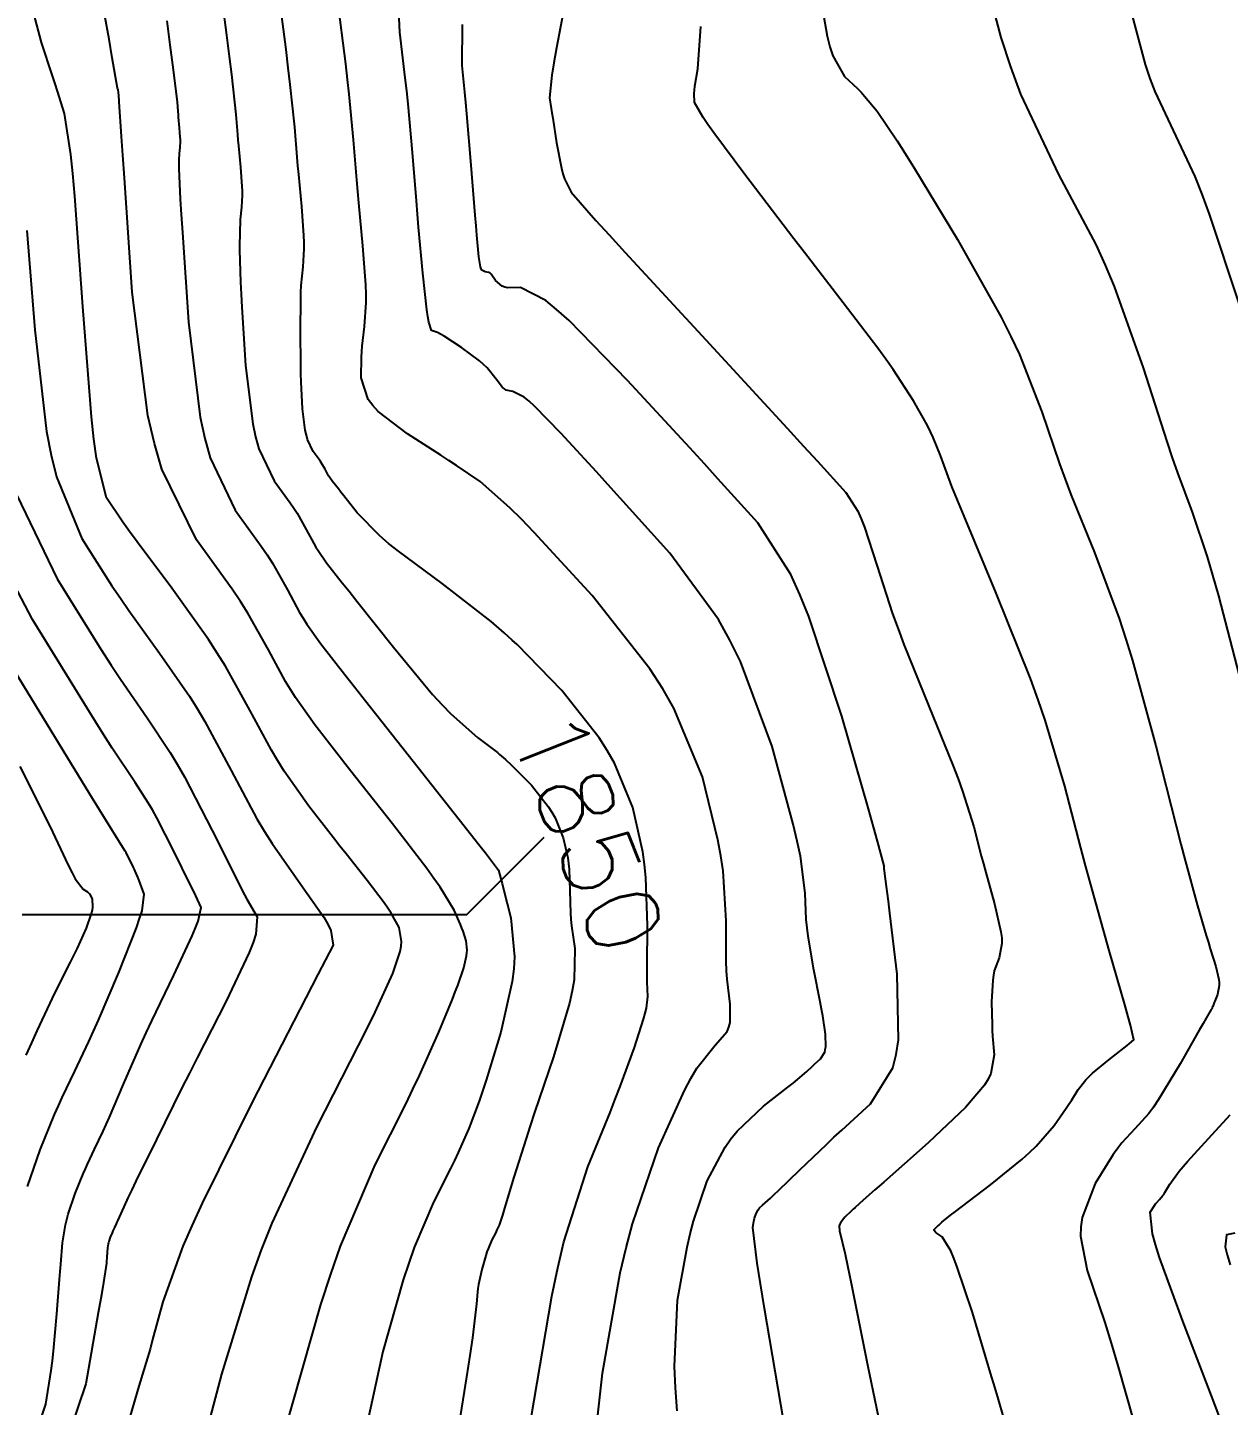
# Model space of a CAD drawing. Header units: metres. Extents: x 837475 to 838479, y 1189012 to 1191015.
# Drawn here: x 838035.2 to 838097.3, y 1189531.9 to 1189603.2 of the extents above; entities that cross this region are included whole.
import ezdxf

# ---------------------------------------------------------------- set-up
doc = ezdxf.new("R2010")
doc.units = ezdxf.units.M
doc.header["$LTSCALE"] = 0.3
for name, color, linetype in [('COTAS 10', 1, 'Continuous'), ('COTAS INT', 252, 'Continuous'), ('DRENAJE', 5, 'Continuous')]:
    doc.layers.add(name, color=color, linetype=linetype)
doc.styles.get("Standard").update_dxf_attribs({"font": 'simplex.shx'})

msp = doc.modelspace()

# ---------------------------------------------------------------- linework, layer by layer
at = {"layer": 'COTAS 10'}
for points in [[(838061.28, 1189531.281), (838062.338, 1189537.574), (838062.65, 1189539.04), (838062.971, 1189540.387), (838064.202, 1189544.253), (838065.355, 1189547.077), (838065.627, 1189547.767), (838065.879, 1189548.416), (838066.616, 1189550.428), (838067.09, 1189551.899), (838067.175, 1189552.207), (838067.24, 1189552.473), (838067.311, 1189553.076), (838067.273, 1189553.835), (838067.27, 1189554.2), (838067.27, 1189554.631), (838067.299, 1189556.745), (838067.213, 1189559.233), (838067.141, 1189559.901), (838067.049, 1189560.559), (838066.54, 1189562.858), (838065.583, 1189565.148), (838065.208, 1189565.8), (838064.785, 1189566.46), (838062.858, 1189568.908), (838060.547, 1189571.276), (838060.296, 1189571.507), (838059.881, 1189571.885), (838059.204, 1189572.474), (838056.665, 1189574.433), (838054.403, 1189576.107), (838053.9, 1189576.516), (838053.45, 1189576.902), (838052.274, 1189578.1), (838051.576, 1189578.983), (838051.428, 1189579.17), (838051.3, 1189579.333), (838051.001, 1189579.714), (838050.838, 1189579.945), (838050.795, 1189580.013), (838050.753, 1189580.083), (838050.611, 1189580.347), (838050.435, 1189580.658), (838050.372, 1189580.756), (838050.303, 1189580.86), (838050.001, 1189581.278), (838049.708, 1189581.891), (838049.645, 1189582.118), (838049.589, 1189582.369), (838049.452, 1189583.48), (838049.381, 1189584.869), (838049.367, 1189585.294), (838049.355, 1189585.738), (838049.334, 1189587.49), (838049.352, 1189589.138), (838049.365, 1189589.517), (838049.382, 1189589.862), (838049.471, 1189590.828), (838049.528, 1189591.76), (838049.525, 1189592.083), (838049.514, 1189592.436), (838049.404, 1189593.945), (838049.248, 1189595.607), (838049.208, 1189596.055), (838049.17, 1189596.498), (838049.04, 1189598.055), (838048.813, 1189600.262), (838048.712, 1189601.115), (838048.595, 1189602.073), (838048.038, 1189606.405)], [(838085.736, 1189531.208), (838085.408, 1189532.348), (838085.208, 1189533.033), (838085.095, 1189533.419), (838084.099, 1189536.728), (838083.316, 1189539.074), (838083.139, 1189539.539), (838082.978, 1189539.923), (838082.541, 1189540.644), (838082.277, 1189540.814), (838082.226, 1189540.85), (838082.185, 1189540.882), (838082.115, 1189540.96), (838082.13, 1189541.017), (838082.142, 1189541.036), (838082.158, 1189541.056), (838082.242, 1189541.14), (838082.349, 1189541.236), (838082.379, 1189541.263), (838082.409, 1189541.291), (838082.519, 1189541.397), (838082.975, 1189541.76), (838083.222, 1189541.95), (838083.522, 1189542.179), (838085.044, 1189543.33), (838086.682, 1189544.656), (838087.056, 1189544.995), (838087.395, 1189545.322), (838088.33, 1189546.402), (838088.952, 1189547.295), (838089.093, 1189547.505), (838089.221, 1189547.697), (838089.57, 1189548.256), (838089.972, 1189548.767), (838090.133, 1189548.93), (838090.315, 1189549.102), (838091.155, 1189549.8), (838091.949, 1189550.42), (838092.104, 1189550.543), (838092.23, 1189550.646), (838092.448, 1189550.84), (838092.274, 1189551.582), (838092.152, 1189552.03), (838091.999, 1189552.583), (838091.18, 1189555.456), (838090.203, 1189558.923), (838089.95, 1189559.851), (838089.705, 1189560.765), (838088.882, 1189563.948), (838087.868, 1189567.362), (838087.502, 1189568.421), (838087.098, 1189569.53), (838085.334, 1189573.948), (838083.67, 1189577.922), (838083.33, 1189578.751), (838083.043, 1189579.463), (838082.443, 1189581.057), (838082.073, 1189581.994), (838081.932, 1189582.292), (838081.773, 1189582.607), (838081.057, 1189583.884), (838079.996, 1189585.506), (838079.62, 1189586.039), (838079.208, 1189586.608), (838077.422, 1189588.965), (838075.413, 1189591.56), (838074.86, 1189592.279), (838074.308, 1189592.998), (838072.327, 1189595.597), (838070.729, 1189597.749), (838070.418, 1189598.188), (838070.164, 1189598.557), (838069.725, 1189599.322), (838069.711, 1189599.784), (838069.725, 1189599.963), (838069.748, 1189600.164), (838069.898, 1189601.071), (838070.046, 1189603.265)], [(838035.183, 1189592.7), (838035.599, 1189587.563), (838036.198, 1189582.305), (838036.444, 1189581.084), (838036.726, 1189579.966), (838038.036, 1189576.775), (838039.587, 1189574.328), (838040.022, 1189573.679), (838040.458, 1189573.041), (838042.05, 1189570.841), (838043.595, 1189568.619), (838044, 1189567.969), (838044.397, 1189567.303), (838045.75, 1189564.77), (838047.09, 1189562.263), (838047.478, 1189561.614), (838047.874, 1189560.983), (838049.364, 1189558.865), (838050.555, 1189557.173), (838050.762, 1189556.811), (838050.916, 1189556.495), (838051.027, 1189555.736), (838050.239, 1189554.206), (838046.82, 1189547.575), (838044.253, 1189542.388), (838043.716, 1189541.215), (838043.254, 1189540.156), (838042.214, 1189537.284), (838041.691, 1189535.32), (838041.556, 1189534.833), (838041.424, 1189534.372), (838040.982, 1189532.914), (838040.533, 1189531.373)]]:
    msp.add_lwpolyline(points, dxfattribs=at)
at = {"layer": 'COTAS INT'}
for points in [[(838098.136, 1189568.817), (838096.841, 1189573.798), (838096.541, 1189574.874), (838096.266, 1189575.819), (838095.483, 1189578.136), (838094.719, 1189580.169), (838094.455, 1189580.935), (838094.169, 1189581.788), (838092.95, 1189585.602), (838091.448, 1189589.805), (838090.984, 1189590.903), (838090.5, 1189591.973), (838088.579, 1189595.602), (838086.609, 1189599.765), (838086.094, 1189601.172), (838085.593, 1189602.689), (838083.892, 1189609.085)], [(838044.818, 1189608.129), (838045.511, 1189602.811), (838045.65, 1189601.71), (838045.767, 1189600.769), (838045.996, 1189598.71), (838046.082, 1189597.677), (838046.108, 1189597.383), (838046.135, 1189597.086), (838046.238, 1189595.984), (838046.31, 1189594.983), (838046.318, 1189594.749), (838046.32, 1189594.534), (838046.282, 1189593.916), (838046.223, 1189593.276), (838046.212, 1189593.047), (838046.203, 1189592.795), (838046.191, 1189591.702), (838046.24, 1189590.031), (838046.27, 1189589.415), (838046.307, 1189588.733), (838046.497, 1189585.72), (838046.869, 1189582.708), (838047.02, 1189582.028), (838047.192, 1189581.414), (838047.985, 1189579.753), (838048.804, 1189578.62), (838048.991, 1189578.339), (838049.162, 1189578.073), (838049.639, 1189577.232), (838050.024, 1189576.515), (838050.137, 1189576.326), (838050.253, 1189576.143), (838050.695, 1189575.517), (838051.504, 1189574.483), (838051.851, 1189574.042), (838052.252, 1189573.534), (838054.144, 1189571.142), (838056.175, 1189568.705), (838056.664, 1189568.17), (838057.121, 1189567.695), (838058.502, 1189566.481), (838059.529, 1189565.689), (838059.642, 1189565.601), (838059.946, 1189565.337), (838060.245, 1189565.063), (838061.283, 1189564), (838062.149, 1189562.901), (838062.338, 1189562.604), (838062.507, 1189562.312), (838062.937, 1189561.283), (838063.165, 1189560.251), (838063.207, 1189559.955), (838063.239, 1189559.656), (838063.278, 1189558.538), (838063.303, 1189557.381), (838063.327, 1189557.055), (838063.358, 1189556.728), (838063.528, 1189555.561), (838063.532, 1189555.53), (838063.498, 1189553.939), (838063.397, 1189553.363), (838063.258, 1189552.73), (838062.426, 1189549.955), (838061.451, 1189547.08), (838061.22, 1189546.383), (838061.007, 1189545.729), (838060.382, 1189543.725), (838059.952, 1189542.297), (838059.862, 1189542.006), (838059.785, 1189541.76), (838059.611, 1189541.248), (838059.5, 1189540.999), (838059.462, 1189540.919), (838059.421, 1189540.834), (838059.245, 1189540.486), (838059.046, 1189540.017), (838058.989, 1189539.857), (838058.932, 1189539.682), (838058.722, 1189538.941), (838058.55, 1189538.166), (838058.517, 1189537.971), (838058.491, 1189537.784), (838058.451, 1189537.177), (838058.236, 1189535.416), (838058.1, 1189534.502), (838057.931, 1189533.401), (838057.045, 1189527.885)], [(838063.318, 1189606.075), (838062.587, 1189602.153), (838062.453, 1189601.379), (838062.348, 1189600.74), (838062.218, 1189599.559), (838062.312, 1189599.022), (838062.349, 1189598.79), (838062.391, 1189598.52), (838062.583, 1189597.243), (838062.835, 1189595.929), (838062.914, 1189595.637), (838062.998, 1189595.376), (838063.335, 1189594.692), (838064.626, 1189593.226), (838065.31, 1189592.471), (838066.137, 1189591.566), (838070.304, 1189587.039), (838074.515, 1189582.476), (838075.369, 1189581.549), (838076.088, 1189580.767), (838077.56, 1189579.157), (838078.165, 1189578.178), (838078.337, 1189577.794), (838078.511, 1189577.361), (838079.157, 1189575.39), (838079.972, 1189572.876), (838080.253, 1189572.101), (838080.557, 1189571.292), (838081.853, 1189568.086), (838083.092, 1189565.044), (838083.359, 1189564.338), (838083.594, 1189563.692), (838084.17, 1189561.853), (838084.556, 1189560.359), (838084.672, 1189559.93), (838084.79, 1189559.494), (838085.249, 1189557.867), (838085.577, 1189556.421), (838085.614, 1189556.101), (838085.627, 1189555.815), (838085.477, 1189555.069), (838085.233, 1189554.405), (838085.187, 1189554.17), (838085.15, 1189553.913), (838085.093, 1189552.801), (838085.114, 1189551.615), (838085.127, 1189551.311), (838085.142, 1189551.018), (838085.221, 1189550.047), (838085.053, 1189549.083), (838084.913, 1189548.793), (838084.732, 1189548.494), (838083.74, 1189547.331), (838082.49, 1189546.137), (838082.147, 1189545.817), (838081.805, 1189545.503), (838080.581, 1189544.408), (838079.514, 1189543.476), (838079.272, 1189543.263), (838079.053, 1189543.071), (838078.455, 1189542.542), (838078.035, 1189542.163), (838077.929, 1189542.065), (838077.828, 1189541.97), (838077.496, 1189541.655), (838077.271, 1189541.368), (838077.236, 1189541.292), (838077.214, 1189541.217), (838077.231, 1189540.956), (838077.511, 1189539.74), (838077.653, 1189539.063), (838077.824, 1189538.237), (838078.676, 1189534.025), (838079.61, 1189529.542)], [(838068.827, 1189531.64), (838068.738, 1189532.821), (838068.689, 1189533.933), (838068.847, 1189537.359), (838069.338, 1189540.113), (838069.499, 1189540.799), (838069.671, 1189541.453), (838070.382, 1189543.542), (838071.305, 1189545.275), (838071.611, 1189545.705), (838071.938, 1189546.114), (838073.3, 1189547.408), (838074.558, 1189548.384), (838074.82, 1189548.591), (838075.044, 1189548.771), (838075.543, 1189549.196), (838075.804, 1189549.445), (838075.879, 1189549.515), (838075.955, 1189549.586), (838076.239, 1189549.844), (838076.457, 1189550.198), (838076.491, 1189550.329), (838076.514, 1189550.474), (838076.501, 1189551.119), (838076.357, 1189552.079), (838076.296, 1189552.423), (838076.227, 1189552.8), (838075.903, 1189554.446), (838075.6, 1189556.19), (838075.544, 1189556.63), (838075.501, 1189557.051), (838075.445, 1189558.415), (838075.2, 1189560.334), (838075.036, 1189561.106), (838074.831, 1189561.981), (838073.746, 1189566.008), (838072.108, 1189570.404), (838071.555, 1189571.512), (838070.958, 1189572.572), (838068.441, 1189576.008), (838065.874, 1189578.863), (838065.246, 1189579.557), (838064.654, 1189580.21), (838062.813, 1189582.222), (838061.453, 1189583.611), (838061.164, 1189583.872), (838060.913, 1189584.079), (838060.323, 1189584.378), (838059.983, 1189584.445), (838059.89, 1189584.506), (838059.797, 1189584.584), (838059.467, 1189585.017), (838058.991, 1189585.602), (838058.807, 1189585.777), (838058.6, 1189585.957), (838057.665, 1189586.65), (838056.77, 1189587.229), (838056.588, 1189587.336), (838056.436, 1189587.42), (838056.124, 1189587.534), (838055.98, 1189587.965), (838055.933, 1189588.249), (838055.883, 1189588.605), (838055.676, 1189590.489), (838055.454, 1189592.878), (838055.394, 1189593.554), (838055.335, 1189594.235), (838055.128, 1189596.745), (838054.905, 1189599.249), (838054.836, 1189599.926), (838054.764, 1189600.596), (838054.478, 1189602.957), (838054.335, 1189605.899)], [(838076.137, 1189605.342), (838076.582, 1189602.756), (838076.724, 1189602.212), (838076.875, 1189601.744), (838077.491, 1189600.675), (838078.158, 1189600.046), (838078.34, 1189599.854), (838078.522, 1189599.655), (838079.174, 1189598.873), (838080.205, 1189597.349), (838080.626, 1189596.683), (838081.106, 1189595.91), (838083.33, 1189592.235), (838085.586, 1189588.213), (838086.086, 1189587.221), (838086.532, 1189586.282), (838087.696, 1189583.33), (838088.606, 1189580.626), (838088.893, 1189579.843), (838089.194, 1189579.045), (838090.409, 1189576.042), (838091.695, 1189572.623), (838092.043, 1189571.563), (838092.386, 1189570.454), (838093.594, 1189566.042), (838094.644, 1189561.895), (838094.888, 1189560.953), (838095.111, 1189560.101), (838095.748, 1189557.77), (838096.2, 1189556.224), (838096.307, 1189555.866), (838096.405, 1189555.54), (838096.695, 1189554.617), (838096.854, 1189553.957), (838096.87, 1189553.796), (838096.873, 1189553.644), (838096.784, 1189553.177), (838096.643, 1189552.836), (838096.614, 1189552.764), (838096.589, 1189552.703), (838096.534, 1189552.564), (838096.511, 1189552.501), (838096.506, 1189552.488), (838096.501, 1189552.476), (838096.49, 1189552.45), (838096.478, 1189552.432), (838096.474, 1189552.427), (838096.469, 1189552.421), (838096.447, 1189552.397), (838096.186, 1189551.949), (838096.03, 1189551.677), (838095.837, 1189551.339), (838094.84, 1189549.584), (838093.732, 1189547.744), (838093.47, 1189547.354), (838093.226, 1189547.015), (838092.508, 1189546.22), (838091.832, 1189545.508), (838091.616, 1189545.221), (838091.387, 1189544.896), (838090.455, 1189543.398), (838089.773, 1189541.643), (838089.702, 1189541.156), (838089.683, 1189540.669), (838090.036, 1189538.904), (838090.942, 1189536.207), (838091.27, 1189535.131), (838091.633, 1189533.912), (838093.222, 1189528.324)], [(838044.096, 1189529.089), (838045.267, 1189533.538), (838046.817, 1189538.576), (838047.332, 1189539.963), (838047.884, 1189541.346), (838050.19, 1189546.314), (838052.345, 1189550.541), (838052.802, 1189551.457), (838053.199, 1189552.263), (838054.126, 1189554.257), (838054.501, 1189555.4), (838054.548, 1189555.669), (838054.571, 1189555.919), (838054.451, 1189556.651), (838054.026, 1189557.387), (838053.856, 1189557.639), (838053.665, 1189557.911), (838052.786, 1189559.069), (838051.702, 1189560.447), (838051.38, 1189560.859), (838051.049, 1189561.283), (838049.777, 1189562.924), (838048.498, 1189564.734), (838048.163, 1189565.266), (838047.836, 1189565.81), (838046.722, 1189567.886), (838045.458, 1189570.167), (838045.036, 1189570.842), (838044.582, 1189571.535), (838042.684, 1189574.192), (838040.888, 1189576.599), (838040.499, 1189577.134), (838040.157, 1189577.613), (838039.311, 1189578.869), (838038.793, 1189580.925), (838038.658, 1189581.908), (838038.525, 1189583.071), (838038.075, 1189588.764), (838037.67, 1189594.473), (838037.566, 1189595.645), (838037.466, 1189596.641), (838037.136, 1189598.764), (838036.768, 1189599.914), (838036.644, 1189600.297), (838036.51, 1189600.709), (838035.946, 1189602.426), (838035.243, 1189605.116)], [(838064.408, 1189528.596), (838064.96, 1189533.589), (838065.886, 1189538.779), (838066.189, 1189540.073), (838066.513, 1189541.306), (838067.853, 1189545.243), (838069.2, 1189548.208), (838069.527, 1189548.828), (838069.836, 1189549.362), (838070.786, 1189550.561), (838071.407, 1189551.27), (838071.508, 1189551.494), (838071.577, 1189551.729), (838071.57, 1189552.677), (838071.41, 1189553.962), (838071.383, 1189554.41), (838071.365, 1189554.898), (838071.361, 1189556.993), (838071.202, 1189559.567), (838071.086, 1189560.356), (838070.938, 1189561.18), (838070.143, 1189564.433), (838068.659, 1189567.984), (838068.077, 1189568.995), (838067.421, 1189570.019), (838064.433, 1189573.816), (838061.433, 1189577.08), (838060.768, 1189577.767), (838060.176, 1189578.36), (838058.64, 1189579.718), (838057.416, 1189580.548), (838057.02, 1189580.808), (838056.6, 1189581.081), (838054.878, 1189582.175), (838053.365, 1189583.337), (838053.076, 1189583.653), (838052.843, 1189583.966), (838052.473, 1189585.074), (838052.5, 1189586.146), (838052.518, 1189586.437), (838052.54, 1189586.724), (838052.659, 1189587.74), (838052.736, 1189588.985), (838052.732, 1189589.418), (838052.717, 1189589.889), (838052.57, 1189591.906), (838052.362, 1189594.128), (838052.309, 1189594.727), (838052.257, 1189595.319), (838052.084, 1189597.4), (838051.859, 1189599.755), (838051.774, 1189600.52), (838051.68, 1189601.334), (838051.258, 1189604.681)], [(838092.216, 1189604.39), (838093.038, 1189601.299), (838093.281, 1189600.566), (838093.529, 1189599.886), (838094.481, 1189597.875), (838095.606, 1189595.491), (838095.964, 1189594.576), (838096.342, 1189593.55), (838097.875, 1189588.928)], [(838048.496, 1189530.47), (838050.39, 1189537.142), (838050.904, 1189538.71), (838051.412, 1189540.157), (838053.209, 1189544.371), (838054.788, 1189547.506), (838055.159, 1189548.272), (838055.502, 1189548.994), (838056.503, 1189551.231), (838057.196, 1189552.928), (838057.346, 1189553.308), (838057.476, 1189553.65), (838057.794, 1189554.562), (838057.931, 1189555.175), (838057.949, 1189555.329), (838057.957, 1189555.475), (838057.913, 1189555.945), (838057.754, 1189556.447), (838057.691, 1189556.614), (838057.619, 1189556.793), (838057.289, 1189557.542), (838056.566, 1189558.729), (838056.247, 1189559.185), (838055.876, 1189559.696), (838054.105, 1189561.999), (838052.206, 1189564.404), (838051.754, 1189564.98), (838051.334, 1189565.515), (838050.083, 1189567.121), (838049.083, 1189568.537), (838048.821, 1189568.953), (838048.565, 1189569.378), (838047.694, 1189571.001), (838046.616, 1189572.903), (838046.23, 1189573.505), (838045.805, 1189574.14), (838043.954, 1189576.703), (838042.167, 1189580.355), (838041.783, 1189581.677), (838041.447, 1189583.133), (838040.636, 1189589.511), (838040.23, 1189595.434), (838040.15, 1189596.603), (838040.084, 1189597.568), (838039.964, 1189599.352), (838039.94, 1189599.72), (838039.934, 1189599.793), (838039.929, 1189599.853), (838039.917, 1189599.964), (838039.906, 1189599.998), (838039.902, 1189600.009), (838039.898, 1189600.021), (838039.882, 1189600.071), (838039.605, 1189601.638), (838039.436, 1189602.606), (838039.228, 1189603.806)], [(838042.427, 1189603.55), (838042.589, 1189602.305), (838042.721, 1189601.276), (838042.953, 1189599.365), (838042.995, 1189598.856), (838043.007, 1189598.712), (838043.021, 1189598.565), (838043.071, 1189598.022), (838043.107, 1189597.529), (838043.111, 1189597.414), (838043.112, 1189597.309), (838043.093, 1189597.004), (838043.064, 1189596.689), (838043.059, 1189596.576), (838043.054, 1189596.453), (838043.049, 1189595.914), (838043.125, 1189594.323), (838043.173, 1189593.536), (838043.232, 1189592.598), (838043.543, 1189587.959), (838044.15, 1189583.048), (838044.396, 1189581.938), (838044.676, 1189580.938), (838045.969, 1189578.228), (838047.304, 1189576.38), (838047.611, 1189575.922), (838047.889, 1189575.488), (838048.667, 1189574.117), (838049.295, 1189572.946), (838049.479, 1189572.639), (838049.668, 1189572.34), (838050.389, 1189571.319), (838051.618, 1189569.747), (838052.127, 1189569.101), (838052.71, 1189568.362), (838055.424, 1189564.929), (838058.003, 1189561.662), (838058.5, 1189561.027), (838058.903, 1189560.51), (838059.577, 1189559.616), (838059.711, 1189559.158), (838059.775, 1189558.915), (838059.85, 1189558.621), (838060.217, 1189557.14), (838060.407, 1189555.132), (838060.371, 1189554.506), (838060.296, 1189553.849), (838059.707, 1189551.225), (838058.943, 1189548.744), (838058.759, 1189548.177), (838058.585, 1189547.663), (838058.057, 1189546.24), (838057.501, 1189544.996), (838057.311, 1189544.596), (838057.104, 1189544.17), (838056.227, 1189542.428), (838055.229, 1189540.087), (838054.946, 1189539.284), (838054.661, 1189538.412), (838053.609, 1189534.706), (838052.75, 1189530.83)], [(838074.462, 1189530.347), (838073.345, 1189536.931), (838073.136, 1189538.216), (838072.97, 1189539.269), (838072.735, 1189541.13), (838072.791, 1189541.447), (838072.81, 1189541.526), (838072.829, 1189541.601), (838072.911, 1189541.841), (838073.017, 1189542.041), (838073.053, 1189542.09), (838073.09, 1189542.137), (838073.247, 1189542.286), (838073.647, 1189542.647), (838073.838, 1189542.827), (838074.064, 1189543.043), (838075.171, 1189544.113), (838076.545, 1189545.425), (838076.938, 1189545.794), (838077.338, 1189546.164), (838078.833, 1189547.518), (838079.976, 1189549.379), (838080.155, 1189550.068), (838080.275, 1189550.833), (838080.209, 1189554.223), (838079.835, 1189557.384), (838079.76, 1189558.003), (838079.698, 1189558.512), (838079.577, 1189559.427), (838079.546, 1189559.607), (838079.54, 1189559.652), (838079.536, 1189559.696), (838079.53, 1189559.836), (838079.197, 1189561.102), (838078.987, 1189561.855), (838078.724, 1189562.782), (838077.349, 1189567.583), (838075.642, 1189572.729), (838075.17, 1189573.874), (838074.699, 1189574.898), (838073.001, 1189577.583), (838070.936, 1189579.864), (838070.234, 1189580.633), (838069.476, 1189581.461), (838066.265, 1189584.948), (838063.237, 1189588.042), (838062.593, 1189588.623), (838062.034, 1189589.083), (838060.719, 1189589.751), (838060.058, 1189589.739), (838059.912, 1189589.771), (838059.78, 1189589.819), (838059.437, 1189590.122), (838059.206, 1189590.437), (838059.146, 1189590.492), (838059.087, 1189590.533), (838058.887, 1189590.568), (838058.722, 1189590.652), (838058.685, 1189590.725), (838058.652, 1189590.819), (838058.564, 1189591.339), (838058.465, 1189592.468), (838058.425, 1189592.948), (838058.38, 1189593.499), (838058.172, 1189596.09), (838057.951, 1189598.742), (838057.898, 1189599.331), (838057.848, 1189599.857), (838057.698, 1189601.233), (838057.724, 1189603.353)], [(838034.659, 1189579.006), (838036.76, 1189574.681), (838039.018, 1189571.043), (838039.544, 1189570.223), (838040.028, 1189569.484), (838041.417, 1189567.49), (838042.607, 1189565.703), (838042.965, 1189565.095), (838043.336, 1189564.438), (838044.778, 1189561.655), (838046.061, 1189559.084), (838046.331, 1189558.56), (838046.565, 1189558.117), (838047.103, 1189557.2), (838047.037, 1189556.296), (838046.89, 1189555.863), (838046.688, 1189555.351), (838045.493, 1189552.839), (838043.991, 1189549.897), (838043.596, 1189549.114), (838043.209, 1189548.343), (838041.884, 1189545.674), (838040.83, 1189543.515), (838040.614, 1189543.067), (838040.43, 1189542.684), (838040.04, 1189541.84), (838039.883, 1189541.473), (838039.846, 1189541.39), (838039.813, 1189541.316), (838039.718, 1189541.114), (838039.639, 1189540.949), (838039.615, 1189540.897), (838039.592, 1189540.842), (838039.501, 1189540.622), (838039.422, 1189540.393), (838039.406, 1189540.332), (838039.392, 1189540.273), (838039.36, 1189540.072), (838039.34, 1189539.833), (838039.333, 1189539.75), (838039.326, 1189539.661), (838039.297, 1189539.278), (838039.114, 1189538.06), (838039.01, 1189537.444), (838038.882, 1189536.706), (838038.229, 1189533.035), (838037.034, 1189529.47)], [(838035.719, 1189530.645), (838036.167, 1189531.982), (838036.439, 1189533.716), (838036.504, 1189534.218), (838036.564, 1189534.73), (838036.742, 1189536.655), (838036.877, 1189538.427), (838036.91, 1189538.843), (838036.94, 1189539.225), (838037.032, 1189540.332), (838037.18, 1189541.267), (838037.245, 1189541.54), (838037.322, 1189541.82), (838037.688, 1189542.883), (838038.107, 1189543.905), (838038.217, 1189544.159), (838038.324, 1189544.4), (838038.691, 1189545.167), (838039.133, 1189546.099), (838039.288, 1189546.445), (838039.457, 1189546.829), (838040.185, 1189548.53), (838041.082, 1189550.582), (838041.358, 1189551.186), (838041.645, 1189551.806), (838042.782, 1189554.176), (838043.737, 1189556.217), (838043.91, 1189556.629), (838044.044, 1189556.976), (838044.196, 1189557.676), (838043.92, 1189558.282), (838043.783, 1189558.569), (838043.62, 1189558.908), (838042.813, 1189560.562), (838041.907, 1189562.322), (838041.682, 1189562.727), (838041.467, 1189563.097), (838040.783, 1189564.139), (838039.597, 1189565.927), (838039.067, 1189566.768), (838038.449, 1189567.759), (838035.485, 1189572.586), (838032.591, 1189578.047)], [(838035.221, 1189543.248), (838035.874, 1189545.144), (838036.622, 1189546.967), (838036.818, 1189547.42), (838037.01, 1189547.851), (838037.664, 1189549.219), (838038.394, 1189550.745), (838038.634, 1189551.275), (838038.89, 1189551.851), (838039.951, 1189554.32), (838040.86, 1189556.627), (838041.021, 1189557.102), (838041.143, 1189557.505), (838041.254, 1189558.367), (838041.114, 1189558.743), (838041.078, 1189558.84), (838041.042, 1189558.934), (838040.92, 1189559.248), (838040.791, 1189559.558), (838040.75, 1189559.65), (838040.707, 1189559.745), (838040.535, 1189560.107), (838040.363, 1189560.442), (838040.32, 1189560.519), (838040.279, 1189560.589), (838040.149, 1189560.787), (838039.167, 1189562.369), (838038.59, 1189563.312), (838037.879, 1189564.474), (838034.209, 1189570.492)], [(838034.823, 1189564.981), (838036.4, 1189561.855), (838037.324, 1189559.863), (838037.522, 1189559.477), (838037.693, 1189559.162), (838038.103, 1189558.619), (838038.321, 1189558.495), (838038.373, 1189558.444), (838038.42, 1189558.386), (838038.561, 1189558.118), (838038.583, 1189557.696), (838038.556, 1189557.541), (838038.515, 1189557.37), (838038.247, 1189556.617), (838037.78, 1189555.58), (838037.613, 1189555.231), (838037.431, 1189554.855), (838036.637, 1189553.272), (838035.695, 1189551.302), (838035.419, 1189550.682), (838035.137, 1189550.03)], [(838098.483, 1189527.076), (838097.222, 1189530.428), (838096.848, 1189531.413), (838096.462, 1189532.422), (838094.978, 1189536.271), (838093.773, 1189539.575), (838093.564, 1189540.241), (838093.408, 1189540.799), (838093.294, 1189541.913), (838093.512, 1189542.263), (838093.565, 1189542.339), (838093.616, 1189542.406), (838093.774, 1189542.572), (838093.942, 1189542.758), (838093.999, 1189542.837), (838094.06, 1189542.929), (838094.319, 1189543.359), (838094.801, 1189544.031), (838095.003, 1189544.275), (838095.235, 1189544.544), (838096.32, 1189545.724), (838097.427, 1189546.956)], [(838097.675, 1189540.828), (838097.239, 1189540.737), (838097.182, 1189540.116), (838097.281, 1189539.703), (838097.429, 1189539.186)]]:
    msp.add_lwpolyline(points, dxfattribs=at)
at = {"layer": 'DRENAJE'}
msp.add_polyline3d([(838061.92585, 1189561.30041, 0), (838060.92618, 1189560.30075, 0), (838059.92652, 1189559.30109, 0), (838058.92686, 1189558.30143, 0), (838057.9272, 1189557.30176, 0), (838056.92753, 1189557.30176, 0), (838055.92787, 1189557.30176, 0), (838054.92821, 1189557.30176, 0), (838053.92854, 1189557.30176, 0), (838052.92888, 1189557.30176, 0), (838051.92922, 1189557.30176, 0), (838050.92956, 1189557.30176, 0), (838049.92989, 1189557.30176, 0), (838048.93023, 1189557.30176, 0), (838047.93057, 1189557.30176, 0), (838046.9309, 1189557.30176, 0), (838045.93124, 1189557.30176, 0), (838044.93158, 1189557.30176, 0), (838043.93191, 1189557.30176, 0), (838042.93225, 1189557.30176, 0), (838041.93259, 1189557.30176, 0), (838040.93293, 1189557.30176, 0), (838039.93326, 1189557.30176, 0), (838038.9336, 1189557.30176, 0), (838037.93394, 1189557.30176, 0), (838036.93427, 1189557.30176, 0), (838035.93461, 1189557.30176, 0), (838034.93495, 1189557.30176, 0)], dxfattribs=at)

# ---------------------------------------------------------------- texts
at = {"layer": 'COTAS 10', "insert": (838060.05, 1189566.953), "char_height": 3.799998, "attachment_point": 7, "rotation": 291.5569792}
msp.add_mtext('1850', dxfattribs=at)

doc.saveas('drawing.dxf')
